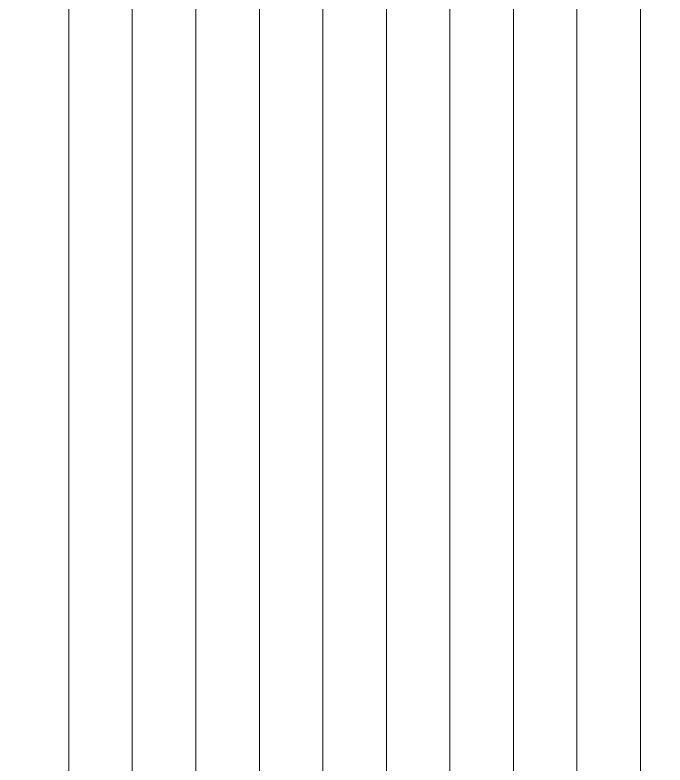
# Model space of a CAD drawing. Header units: metres. Extents: x 678805 to 1359287, y 2747329 to 5497370.
# Drawn here: x 679645.292 to 679647.209, y 2748622.906 to 2748625.118 of the extents above; entities that cross this region are included whole.
import ezdxf

# ---------------------------------------------------------------- set-up
doc = ezdxf.new("R2010")
doc.units = ezdxf.units.M
doc.layers.add('00_XREF_MON_HSC_PAVEMENT', color=7, linetype='Continuous')
for name, color, linetype, lineweight, true_color in [('XREF_MON_HSC_PAVEMENT$0$03-TR-Pavement_01_Compacted Ground', 7, 'Continuous', 5, 0x5a4f30), ('XREF_MON_HSC_PAVEMENT$0$03-TR-Pavement_02_Sealed Gravel', 7, 'Continuous', 5, 0x38321e), ('XREF_MON_HSC_PAVEMENT$0$03-TR-Pavement_04_Dry Meadow_2', 7, 'Continuous', 5, 0xe2c75d)]:
    doc.layers.add(name, color=color, linetype=linetype, lineweight=lineweight, true_color=true_color)
doc.layers.add('XREF_MON_HSC_PAVEMENT$0$03-TR-Pavement_04_Dry Meadow_', color=54, linetype='Continuous', lineweight=5)

# ---------------------------------------------------------------- blocks, each defined once
blk = doc.blocks.new('XREF_MON_HSC_PAVEMENT')
at = {"layer": 'XREF_MON_HSC_PAVEMENT$0$03-TR-Pavement_01_Compacted Ground', "linetype": 'Continuous'}
h = blk.add_hatch(dxfattribs=at)
h.set_pattern_fill('ANSI31', color=256, scale=0.059, angle=45)
h.set_pattern_definition([(90, (652974.11672, 2717198.73223), (-0.187325, 0), [])])
h.paths.add_polyline_path([(679627.965, 2748648.1258), (679619.3059, 2748644.0275), (679624.4379, 2748633.281), (679643.219, 2748642.2182), (679635.3251, 2748666.1182), (679612.3759, 2748658.5389), (679613.109, 2748657.0038), (679621.7774, 2748661.1287)])
h.paths.add_polyline_path([(679643.1844, 2748627.1076), (679645.247, 2748622.7731), (679640.9127, 2748620.7106), (679638.8502, 2748625.0449)])
h.paths.add_polyline_path([(679649.344, 2748581.1275), (679662.0129, 2748585.3165), (679645.0212, 2748636.7617), (679626.1683, 2748629.6577)])
at = {"layer": 'XREF_MON_HSC_PAVEMENT$0$03-TR-Pavement_02_Sealed Gravel', "linetype": 'Continuous'}
h = blk.add_hatch(dxfattribs=at)
h.set_pattern_fill('ANSI31', color=256, scale=0.0393, angle=45)
h.set_pattern_definition([(90, (652974.11672, 2717198.73223), (-0.1247775, 0), [])])
h.paths.add_polyline_path([(679674.7506, 2748647.0069), (679675.7315, 2748647.3767), (679685.0427, 2748650.8867), (679684.7253, 2748651.7287), (679645.3021, 2748636.8676), (679645.5846, 2748636.0123)])
h.paths.add_polyline_path([(679675.7315, 2748647.3767), (679674.7506, 2748647.0069), (679675.4754, 2748634.0344), (679659.6415, 2748632.7033, 0.042873), (679651.2223, 2748631.2619), (679647.4763, 2748630.2844), (679647.7905, 2748629.3329), (679651.4748, 2748630.2943, -0.042873), (679659.7253, 2748631.7068), (679675.5312, 2748633.0356), (679675.605, 2748631.7151, -0.185976), (679672.5376, 2748622.2029), (679673.3154, 2748621.5743, 0.185976), (679676.6034, 2748631.7709), (679676.5281, 2748633.1194), (679677.1354, 2748633.1704, 0.107267), (679683.6647, 2748635.1729), (679686.436, 2748636.7278), (679685.9467, 2748637.5999), (679683.1753, 2748636.045, -0.107267), (679677.0517, 2748634.1669), (679676.4723, 2748634.1182)])
at = {"layer": 'XREF_MON_HSC_PAVEMENT$0$03-TR-Pavement_04_Dry Meadow_', "linetype": 'Continuous'}
h = blk.add_hatch(dxfattribs=at)
h.set_pattern_fill('ANSI31', color=256, scale=0.0502, angle=45)
h.paths.add_polyline_path([(679675.5051, 2748631.7095), (679675.4371, 2748632.9273), (679659.7336, 2748631.6072, 0.042873), (679651.5001, 2748630.1975), (679647.8219, 2748629.2377), (679654.8391, 2748607.9898), (679670.2474, 2748620.0844, 0.245013)])
h.paths.add_polyline_path([(679674.6583, 2748646.8653), (679645.616, 2748635.9172), (679647.4448, 2748630.3795), (679651.1971, 2748631.3586, -0.042873), (679659.6331, 2748632.8029), (679675.3701, 2748634.1259)])
at = {"layer": 'XREF_MON_HSC_PAVEMENT$0$03-TR-Pavement_04_Dry Meadow_2', "ltscale": 2, "transparency": 33554687}
h = blk.add_hatch(dxfattribs=at)
h.set_pattern_fill('AR-CONC', color=256, scale=0.0067, angle=290)
h.paths.add_polyline_path([(679674.6583, 2748646.8653), (679645.616, 2748635.9172), (679647.4448, 2748630.3795), (679651.1971, 2748631.3586, -0.042873), (679659.6331, 2748632.8029), (679675.3701, 2748634.1259)])
edge = h.paths.add_edge_path()
edge.add_arc((679660.6883, 2748629.4944), 3, 138.5289, 411.562)
edge.add_line((679662.5533, 2748631.8442), (679675.4371, 2748632.9273))
edge.add_line((679675.4371, 2748632.9273), (679675.5051, 2748631.7095))
edge.add_arc((679661.7266, 2748630.9397), 13.8, -51.87002, 3.19796, ccw=False)
edge.add_line((679670.2474, 2748620.0844), (679654.8391, 2748607.9898))
edge.add_line((679654.8391, 2748607.9898), (679647.8219, 2748629.2377))
edge.add_line((679647.8219, 2748629.2377), (679651.5001, 2748630.1975))
edge.add_arc((679663.8217, 2748582.9787), 48.8, 96.33098, 104.62505, ccw=False)

msp = doc.modelspace()

# ---------------------------------------------------------------- block references
at = {"layer": '00_XREF_MON_HSC_PAVEMENT'}
msp.add_blockref('XREF_MON_HSC_PAVEMENT', (0, 0), dxfattribs=at)

doc.saveas('drawing.dxf')
